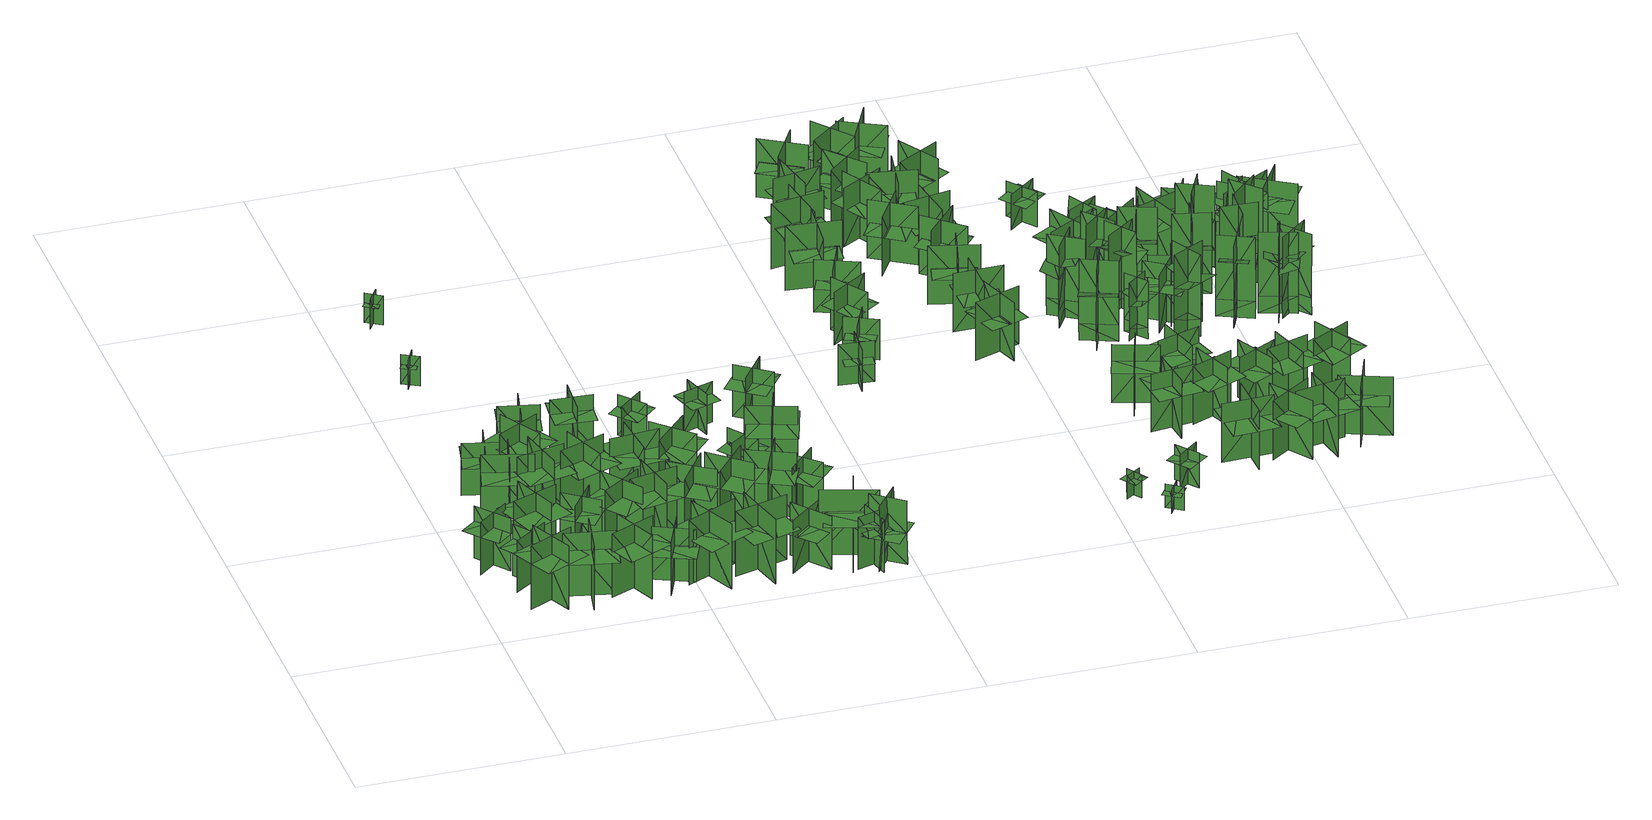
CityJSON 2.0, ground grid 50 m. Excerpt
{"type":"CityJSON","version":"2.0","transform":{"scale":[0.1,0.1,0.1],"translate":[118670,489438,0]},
"CityObjects":{
"tree1":{"type":"SolitaryVegetationObject","geometry":[{"type":"MultiSurface","lod":"1","boundaries":[[[0,1,2]],[[0,2,3]],[[4,5,6]],[[4,6,7]],[[8,9,10]],[[8,10,11]],[[8,11,12]],[[8,12,13]]]}]},
"tree2":{"type":"SolitaryVegetationObject","geometry":[{"type":"MultiSurface","lod":"1","boundaries":[[[14,15,16]],[[14,16,17]],[[18,19,20]],[[18,20,21]],[[22,23,24]],[[22,24,25]],[[22,25,26]],[[22,26,27]]]}]},
"tree3":{"type":"SolitaryVegetationObject","geometry":[{"type":"MultiSurface","lod":"1","boundaries":[[[28,29,30]],[[28,30,31]],[[32,33,34]],[[32,34,35]],[[36,37,38]],[[36,38,39]],[[36,39,40]],[[36,40,41]]]}]},
"tree4":{"type":"SolitaryVegetationObject","geometry":[{"type":"MultiSurface","lod":"1","boundaries":[[[42,43,44]],[[42,44,45]],[[46,47,48]],[[46,48,49]],[[50,51,52]],[[50,52,53]],[[50,53,54]],[[50,54,55]]]}]},
"tree5":{"type":"SolitaryVegetationObject","geometry":[{"type":"MultiSurface","lod":"1","boundaries":[[[56,57,58]],[[56,58,59]],[[60,61,62]],[[60,62,63]],[[64,65,66]],[[64,66,67]],[[64,67,68]],[[64,68,69]]]}]},
"tree6":{"type":"SolitaryVegetationObject","geometry":[{"type":"MultiSurface","lod":"1","boundaries":[[[70,71,72]],[[70,72,73]],[[74,75,76]],[[74,76,77]],[[78,79,80]],[[78,80,81]],[[78,81,82]],[[78,82,83]]]}]},
"tree7":{"type":"SolitaryVegetationObject","geometry":[{"type":"MultiSurface","lod":"1","boundaries":[[[84,85,86]],[[84,86,87]],[[88,89,90]],[[88,90,91]],[[92,93,94]],[[92,94,95]],[[92,95,96]],[[92,96,97]]]}]},
"tree8":{"type":"SolitaryVegetationObject","geometry":[{"type":"MultiSurface","lod":"1","boundaries":[[[98,99,100]],[[98,100,101]],[[102,103,104]],[[102,104,105]],[[106,107,108]],[[106,108,109]],[[106,109,110]],[[106,110,111]]]}]},
"tree9":{"type":"SolitaryVegetationObject","geometry":[{"type":"MultiSurface","lod":"1","boundaries":[[[112,113,114]],[[112,114,115]],[[116,117,118]],[[116,118,119]],[[120,121,122]],[[120,122,123]],[[120,123,124]],[[120,124,125]]]}]},
"tree10":{"type":"SolitaryVegetationObject","geometry":[{"type":"MultiSurface","lod":"1","boundaries":[[[126,127,128]],[[126,128,129]],[[130,131,132]],[[130,132,133]],[[134,135,136]],[[134,136,137]],[[134,137,138]],[[134,138,139]]]}]},
"tree11":{"type":"SolitaryVegetationObject","geometry":[{"type":"MultiSurface","lod":"1","boundaries":[[[140,141,142]],[[140,142,143]],[[144,145,146]],[[144,146,147]],[[148,149,150]],[[148,150,151]],[[148,151,152]],[[148,152,153]]]}]},
"tree12":{"type":"SolitaryVegetationObject","geometry":[{"type":"MultiSurface","lod":"1","boundaries":[[[154,155,156]],[[154,156,157]],[[158,159,160]],[[158,160,161]],[[162,163,164]],[[162,164,165]],[[162,165,166]],[[162,166,167]]]}]},
"tree13":{"type":"SolitaryVegetationObject","geometry":[{"type":"MultiSurface","lod":"1","boundaries":[[[168,169,170]],[[168,170,171]],[[172,173,174]],[[172,174,175]],[[176,177,178]],[[176,178,179]],[[176,179,180]],[[176,180,181]]]}]},
"tree14":{"type":"SolitaryVegetationObject","geometry":[{"type":"MultiSurface","lod":"1","boundaries":[[[182,183,184]],[[182,184,185]],[[186,187,188]],[[186,188,189]],[[190,191,192]],[[190,192,193]],[[190,193,194]],[[190,194,195]]]}]},
"tree15":{"type":"SolitaryVegetationObject","geometry":[{"type":"MultiSurface","lod":"1","boundaries":[[[196,197,198]],[[196,198,199]],[[200,201,202]],[[200,202,203]],[[204,205,206]],[[204,206,207]],[[204,207,208]],[[204,208,209]]]}]},
"tree16":{"type":"SolitaryVegetationObject","geometry":[{"type":"MultiSurface","lod":"1","boundaries":[[[210,211,212]],[[210,212,213]],[[214,215,216]],[[214,216,217]],[[218,219,220]],[[218,220,221]],[[218,221,222]],[[218,222,223]]]}]},
"tree17":{"type":"SolitaryVegetationObject","geometry":[{"type":"MultiSurface","lod":"1","boundaries":[[[224,225,226]],[[224,226,227]],[[228,229,230]],[[228,230,231]],[[232,233,234]],[[232,234,235]],[[232,235,236]],[[232,236,237]]]}]},
"tree18":{"type":"SolitaryVegetationObject","geometry":[{"type":"MultiSurface","lod":"1","boundaries":[[[238,239,240]],[[238,240,241]],[[242,243,244]],[[242,244,245]],[[246,247,248]],[[246,248,249]],[[246,249,250]],[[246,250,251]]]}]},
"tree19":{"type":"SolitaryVegetationObject","geometry":[{"type":"MultiSurface","lod":"1","boundaries":[[[252,253,254]],[[252,254,255]],[[256,257,258]],[[256,258,259]],[[260,261,262]],[[260,262,263]],[[260,263,264]],[[260,264,265]]]}]},
"tree20":{"type":"SolitaryVegetationObject","geometry":[{"type":"MultiSurface","lod":"1","boundaries":[[[266,267,268]],[[266,268,269]],[[270,271,272]],[[270,272,273]],[[274,275,276]],[[274,276,277]],[[274,277,278]],[[274,278,279]]]}]},
"tree21":{"type":"SolitaryVegetationObject","geometry":[{"type":"MultiSurface","lod":"1","boundaries":[[[280,281,282]],[[280,282,283]],[[284,285,286]],[[284,286,287]],[[288,289,290]],[[288,290,291]],[[288,291,292]],[[288,292,293]]]}]},
"tree22":{"type":"SolitaryVegetationObject","geometry":[{"type":"MultiSurface","lod":"1","boundaries":[[[294,295,296]],[[294,296,297]],[[298,299,300]],[[298,300,301]],[[302,303,304]],[[302,304,305]],[[302,305,306]],[[302,306,307]]]}]},
"tree23":{"type":"SolitaryVegetationObject","geometry":[{"type":"MultiSurface","lod":"1","boundaries":[[[308,309,310]],[[308,310,311]],[[312,313,314]],[[312,314,315]],[[316,317,318]],[[316,318,319]],[[316,319,320]],[[316,320,321]]]}]},
"tree24":{"type":"SolitaryVegetationObject","geometry":[{"type":"MultiSurface","lod":"1","boundaries":[[[322,323,324]],[[322,324,325]],[[326,327,328]],[[326,328,329]],[[330,331,332]],[[330,332,333]],[[330,333,334]],[[330,334,335]]]}]},
"tree25":{"type":"SolitaryVegetationObject","geometry":[{"type":"MultiSurface","lod":"1","boundaries":[[[336,337,338]],[[336,338,339]],[[340,341,342]],[[340,342,343]],[[344,345,346]],[[344,346,347]],[[344,347,348]],[[344,348,349]]]}]},
"tree26":{"type":"SolitaryVegetationObject","geometry":[{"type":"MultiSurface","lod":"1","boundaries":[[[350,351,352]],[[350,352,353]],[[354,355,356]],[[354,356,357]],[[358,359,360]],[[358,360,361]],[[358,361,362]],[[358,362,363]]]}]},
"tree27":{"type":"SolitaryVegetationObject","geometry":[{"type":"MultiSurface","lod":"1","boundaries":[[[364,365,366]],[[364,366,367]],[[368,369,370]],[[368,370,371]],[[372,373,374]],[[372,374,375]],[[372,375,376]],[[372,376,377]]]}]},
"tree28":{"type":"SolitaryVegetationObject","geometry":[{"type":"MultiSurface","lod":"1","boundaries":[[[378,379,380]],[[378,380,381]],[[382,383,384]],[[382,384,385]],[[386,387,388]],[[386,388,389]],[[386,389,390]],[[386,390,391]]]}]},
"tree29":{"type":"SolitaryVegetationObject","geometry":[{"type":"MultiSurface","lod":"1","boundaries":[[[392,393,394]],[[392,394,395]],[[396,397,398]],[[396,398,399]],[[400,401,402]],[[400,402,403]],[[400,403,404]],[[400,404,405]]]}]},
"tree30":{"type":"SolitaryVegetationObject","geometry":[{"type":"MultiSurface","lod":"1","boundaries":[[[406,407,408]],[[406,408,409]],[[410,411,412]],[[410,412,413]],[[414,415,416]],[[414,416,417]],[[414,417,418]],[[414,418,419]]]}]},
"tree31":{"type":"SolitaryVegetationObject","geometry":[{"type":"MultiSurface","lod":"1","boundaries":[[[420,421,422]],[[420,422,423]],[[424,425,426]],[[424,426,427]],[[428,429,430]],[[428,430,431]],[[428,431,432]],[[428,432,433]]]}]},
"tree32":{"type":"SolitaryVegetationObject","geometry":[{"type":"MultiSurface","lod":"1","boundaries":[[[434,435,436]],[[434,436,437]],[[438,439,440]],[[438,440,441]],[[442,443,444]],[[442,444,445]],[[442,445,446]],[[442,446,447]]]}]},
"tree33":{"type":"SolitaryVegetationObject","geometry":[{"type":"MultiSurface","lod":"1","boundaries":[[[448,449,450]],[[448,450,451]],[[452,453,454]],[[452,454,455]],[[456,457,458]],[[456,458,459]],[[456,459,460]],[[456,460,461]]]}]},
"tree34":{"type":"SolitaryVegetationObject","geometry":[{"type":"MultiSurface","lod":"1","boundaries":[[[462,463,464]],[[462,464,465]],[[466,467,468]],[[466,468,469]],[[470,471,467]],[[470,467,466]],[[472,473,463]],[[472,463,462]],[[462,463,474]],[[462,474,475]],[[462,476,477]],[[462,477,463]]]}]},
"tree35":{"type":"SolitaryVegetationObject","geometry":[{"type":"MultiSurface","lod":"1","boundaries":[[[478,479,480]],[[478,480,481]],[[482,483,484]],[[482,484,485]],[[486,487,488]],[[486,488,489]],[[486,489,490]],[[486,490,491]]]}]},
"tree36":{"type":"SolitaryVegetationObject","geometry":[{"type":"MultiSurface","lod":"1","boundaries":[[[492,493,494]],[[492,494,495]],[[496,497,498]],[[496,498,499]],[[500,501,502]],[[500,502,503]],[[500,503,504]],[[500,504,505]]]}]},
"tree37":{"type":"SolitaryVegetationObject","geometry":[{"type":"MultiSurface","lod":"1","boundaries":[[[506,507,508]],[[506,508,509]],[[510,511,512]],[[510,512,513]],[[514,515,516]],[[514,516,517]],[[514,518,519]],[[514,519,515]]]}]},
"tree38":{"type":"SolitaryVegetationObject","geometry":[{"type":"MultiSurface","lod":"1","boundaries":[[[520,521,522]],[[520,522,523]],[[524,525,526]],[[524,526,527]],[[528,529,530]],[[528,530,531]],[[528,532,533]],[[528,533,529]]]}]},
"tree39":{"type":"SolitaryVegetationObject","geometry":[{"type":"MultiSurface","lod":"1","boundaries":[[[534,535,536]],[[534,536,537]],[[538,539,540]],[[538,540,541]],[[542,543,544]],[[542,544,545]],[[542,546,547]],[[542,547,543]]]}]},
"tree40":{"type":"SolitaryVegetationObject","geometry":[{"type":"MultiSurface","lod":"1","boundaries":[[[548,549,550]],[[548,550,551]],[[552,553,554]],[[552,554,555]],[[556,557,558]],[[556,558,559]],[[556,560,561]],[[556,561,557]]]}]},
"tree41":{"type":"SolitaryVegetationObject","geometry":[{"type":"MultiSurface","lod":"1","boundaries":[[[562,563,564]],[[562,564,565]],[[566,567,568]],[[566,568,569]],[[570,571,572]],[[570,572,573]],[[570,574,575]],[[570,575,571]]]}]},
"tree42":{"type":"SolitaryVegetationObject","geometry":[{"type":"MultiSurface","lod":"1","boundaries":[[[576,577,578]],[[576,578,579]],[[580,581,582]],[[580,582,583]],[[584,585,586]],[[584,586,587]],[[584,588,589]],[[584,589,585]]]}]},
"tree43":{"type":"SolitaryVegetationObject","geometry":[{"type":"MultiSurface","lod":"1","boundaries":[[[590,591,592]],[[590,592,593]],[[594,595,596]],[[594,596,597]],[[598,599,600]],[[598,600,601]],[[598,601,602]],[[598,602,603]]]}]},
"tree44":{"type":"SolitaryVegetationObject","geometry":[{"type":"MultiSurface","lod":"1","boundaries":[[[604,605,606]],[[604,606,607]],[[608,609,610]],[[608,610,611]],[[612,613,614]],[[612,614,615]],[[612,616,617]],[[612,617,613]]]}]},
"tree45":{"type":"SolitaryVegetationObject","geometry":[{"type":"MultiSurface","lod":"1","boundaries":[[[618,619,620]],[[618,620,621]],[[622,623,624]],[[622,624,625]],[[626,627,628]],[[626,628,629]],[[626,629,630]],[[626,630,631]]]}]},
"tree46":{"type":"SolitaryVegetationObject","geometry":[{"type":"MultiSurface","lod":"1","boundaries":[[[632,633,634]],[[632,634,635]],[[636,637,638]],[[636,638,639]],[[640,641,642]],[[640,642,643]],[[640,644,645]],[[640,645,641]]]}]},
"tree47":{"type":"SolitaryVegetationObject","geometry":[{"type":"MultiSurface","lod":"1","boundaries":[[[646,647,648]],[[646,648,649]],[[650,651,652]],[[650,652,653]],[[654,655,656]],[[654,656,657]],[[654,658,659]],[[654,659,655]]]}]},
"tree48":{"type":"SolitaryVegetationObject","geometry":[{"type":"MultiSurface","lod":"1","boundaries":[[[660,661,662]],[[660,662,663]],[[664,665,666]],[[664,666,667]],[[668,669,670]],[[668,670,671]],[[668,672,673]],[[668,673,669]]]}]},
"tree49":{"type":"SolitaryVegetationObject","geometry":[{"type":"MultiSurface","lod":"1","boundaries":[[[674,675,676]],[[674,676,677]],[[678,679,680]],[[678,680,681]],[[682,683,684]],[[682,684,685]],[[682,686,687]],[[682,687,683]]]}]},
"tree50":{"type":"SolitaryVegetationObject","geometry":[{"type":"MultiSurface","lod":"1","boundaries":[[[688,689,690]],[[688,690,691]],[[692,693,694]],[[692,694,695]],[[696,697,698]],[[696,698,699]],[[696,700,701]],[[696,701,697]]]}]},
"tree51":{"type":"SolitaryVegetationObject","geometry":[{"type":"MultiSurface","lod":"1","boundaries":[[[702,703,704]],[[702,704,705]],[[706,707,708]],[[706,708,709]],[[710,711,712]],[[710,712,713]],[[710,714,715]],[[710,715,711]]]}]},
"tree52":{"type":"SolitaryVegetationObject","geometry":[{"type":"MultiSurface","lod":"1","boundaries":[[[716,717,718]],[[716,718,719]],[[720,721,722]],[[720,722,723]],[[724,725,726]],[[724,726,727]],[[724,728,729]],[[724,729,725]]]}]},
"tree53":{"type":"SolitaryVegetationObject","geometry":[{"type":"MultiSurface","lod":"1","boundaries":[[[730,731,732]],[[730,732,733]],[[734,735,736]],[[734,736,737]],[[738,739,740]],[[738,740,741]],[[738,741,742]],[[738,742,743]]]}]},
"tree54":{"type":"SolitaryVegetationObject","geometry":[{"type":"MultiSurface","lod":"1","boundaries":[[[744,745,746]],[[744,746,747]],[[748,749,750]],[[748,750,751]],[[752,753,754]],[[752,754,755]],[[752,756,757]],[[752,757,753]]]}]},
"tree55":{"type":"SolitaryVegetationObject","geometry":[{"type":"MultiSurface","lod":"1","boundaries":[[[758,759,760]],[[758,760,761]],[[762,763,764]],[[762,764,765]],[[766,767,768]],[[766,768,769]],[[766,770,771]],[[766,771,767]]]}]},
"tree56":{"type":"SolitaryVegetationObject","geometry":[{"type":"MultiSurface","lod":"1","boundaries":[[[772,773,774]],[[772,774,775]],[[776,777,778]],[[776,778,779]],[[780,781,782]],[[780,782,783]],[[780,784,785]],[[780,785,781]]]}]},
"tree57":{"type":"SolitaryVegetationObject","geometry":[{"type":"MultiSurface","lod":"1","boundaries":[[[786,787,788]],[[786,788,789]],[[790,791,792]],[[790,792,793]],[[794,795,796]],[[794,796,797]],[[794,798,668]],[[794,668,795]]]}]},
"tree58":{"type":"SolitaryVegetationObject","geometry":[{"type":"MultiSurface","lod":"1","boundaries":[[[799,800,801]],[[799,801,802]],[[803,804,805]],[[803,805,806]],[[807,808,809]],[[807,809,810]],[[807,810,811]],[[807,811,812]]]}]},
"tree59":{"type":"SolitaryVegetationObject","geometry":[{"type":"MultiSurface","lod":"1","boundaries":[[[813,814,815]],[[813,815,816]],[[817,818,819]],[[817,819,820]],[[821,822,823]],[[821,823,824]],[[821,824,825]],[[821,825,826]]]}]},
"tree60":{"type":"SolitaryVegetationObject","geometry":[{"type":"MultiSurface","lod":"1","boundaries":[[[827,828,829]],[[827,829,830]],[[831,832,833]],[[831,833,834]],[[835,836,837]],[[835,837,838]],[[835,839,840]],[[835,840,836]]]}]},
"tree61":{"type":"SolitaryVegetationObject","geometry":[{"type":"MultiSurface","lod":"1","boundaries":[[[841,842,843]],[[841,843,844]],[[845,846,847]],[[845,847,848]],[[849,850,851]],[[849,851,852]],[[849,853,854]],[[849,854,850]]]}]},
"tree62":{"type":"SolitaryVegetationObject","geometry":[{"type":"MultiSurface","lod":"1","boundaries":[[[855,856,857]],[[855,857,858]],[[859,860,861]],[[859,861,862]],[[863,864,860]],[[863,860,859]],[[865,866,856]],[[865,856,855]],[[867,868,869]],[[867,869,870]],[[871,872,873]],[[871,873,874]]]}]},
"tree63":{"type":"SolitaryVegetationObject","geometry":[{"type":"MultiSurface","lod":"1","boundaries":[[[875,876,877]],[[875,877,878]],[[879,880,881]],[[879,881,882]],[[883,884,880]],[[883,880,879]],[[885,886,876]],[[885,876,875]],[[887,888,889]],[[887,889,890]],[[891,892,893]],[[891,893,894]]]}]},
"tree64":{"type":"SolitaryVegetationObject","geometry":[{"type":"MultiSurface","lod":"1","boundaries":[[[895,896,897]],[[895,897,898]],[[899,900,901]],[[899,901,902]],[[903,904,905]],[[903,905,906]],[[903,906,907]],[[903,907,908]]]}]},
"tree65":{"type":"SolitaryVegetationObject","geometry":[{"type":"MultiSurface","lod":"1","boundaries":[[[909,910,911]],[[909,911,912]],[[913,914,915]],[[913,915,916]],[[917,918,919]],[[917,919,920]],[[917,920,921]],[[917,921,922]]]}]},
"tree66":{"type":"SolitaryVegetationObject","geometry":[{"type":"MultiSurface","lod":"1","boundaries":[[[923,924,925]],[[923,925,926]],[[927,928,929]],[[927,929,930]],[[931,932,933]],[[931,933,934]],[[931,934,935]],[[931,935,936]]]}]},
"tree67":{"type":"SolitaryVegetationObject","geometry":[{"type":"MultiSurface","lod":"1","boundaries":[[[937,938,939]],[[937,939,940]],[[941,942,943]],[[941,943,944]],[[945,946,947]],[[945,947,948]],[[945,948,949]],[[945,949,950]]]}]},
"tree68":{"type":"SolitaryVegetationObject","geometry":[{"type":"MultiSurface","lod":"1","boundaries":[[[951,952,953]],[[951,953,954]],[[955,956,957]],[[955,957,958]],[[959,960,956]],[[959,956,955]],[[961,962,952]],[[961,952,951]],[[963,964,965]],[[963,965,966]],[[967,968,969]],[[967,969,970]]]}]},
"tree69":{"type":"SolitaryVegetationObject","geometry":[{"type":"MultiSurface","lod":"1","boundaries":[[[971,972,973]],[[971,973,974]],[[975,976,977]],[[975,977,978]],[[979,980,976]],[[979,976,975]],[[981,982,972]],[[981,972,971]],[[983,984,985]],[[983,985,986]],[[987,988,989]],[[987,989,990]]]}]},
"tree70":{"type":"SolitaryVegetationObject","geometry":[{"type":"MultiSurface","lod":"1","boundaries":[[[991,992,993]],[[991,993,994]],[[995,996,997]],[[995,997,998]],[[999,1000,1001]],[[999,1001,1002]],[[999,1002,1003]],[[999,1003,1004]]]}]},
"tree71":{"type":"SolitaryVegetationObject","geometry":[{"type":"MultiSurface","lod":"1","boundaries":[[[1005,1006,1007]],[[1005,1007,1008]],[[1009,1010,1011]],[[1009,1011,1012]],[[1013,1014,1015]],[[1013,1015,1016]],[[1013,1016,1017]],[[1013,1017,1018]]]}]},
"tree72":{"type":"SolitaryVegetationObject","geometry":[{"type":"MultiSurface","lod":"1","boundaries":[[[1019,1020,1021]],[[1019,1021,1022]],[[1023,1024,1025]],[[1023,1025,1026]],[[1027,1028,1024]],[[1027,1024,1023]],[[1029,1030,1020]],[[1029,1020,1019]],[[1031,1032,1033]],[[1031,1033,1034]],[[1035,1036,1037]],[[1035,1037,1038]]]}]},
"tree73":{"type":"SolitaryVegetationObject","geometry":[{"type":"MultiSurface","lod":"1","boundaries":[[[1039,1040,1041]],[[1039,1041,1042]],[[1043,1044,1045]],[[1043,1045,1046]],[[1047,1048,1049]],[[1047,1049,1050]],[[1047,1050,1051]],[[1047,1051,1052]]]}]},
"tree74":{"type":"SolitaryVegetationObject","geometry":[{"type":"MultiSurface","lod":"1","boundaries":[[[1053,1054,1055]],[[1053,1055,1056]],[[1057,1058,1059]],[[1057,1059,1060]],[[1061,1062,1063]],[[1061,1063,1064]],[[1061,1064,1065]],[[1061,1065,1066]]]}]},
"tree75":{"type":"SolitaryVegetationObject","geometry":[{"type":"MultiSurface","lod":"1","boundaries":[[[1067,1068,1069]],[[1067,1069,1070]],[[1071,1072,1073]],[[1071,1073,1074]],[[1075,1076,1072]],[[1075,1072,1071]],[[1077,1078,1068]],[[1077,1068,1067]],[[1067,1068,1079]],[[1067,1079,1080]],[[1067,1081,1082]],[[1067,1082,1068]]]}]},
"tree76":{"type":"SolitaryVegetationObject","geometry":[{"type":"MultiSurface","lod":"1","boundaries":[[[1083,1084,1085]],[[1083,1085,1086]],[[1087,1088,1089]],[[1087,1089,1090]],[[1091,1092,1093]],[[1091,1093,1094]],[[1091,1094,1095]],[[1091,1095,1096]]]}]},
"tree77":{"type":"SolitaryVegetationObject","geometry":[{"type":"MultiSurface","lod":"1","boundaries":[[[1097,1098,1099]],[[1097,1099,1100]],[[1101,1102,1103]],[[1101,1103,1104]],[[1105,1106,1107]],[[1105,1107,1108]],[[1105,1108,1109]],[[1105,1109,1110]]]}]},
"tree78":{"type":"SolitaryVegetationObject","geometry":[{"type":"MultiSurface","lod":"1","boundaries":[[[1111,1112,1113]],[[1111,1113,1114]],[[1115,1116,1117]],[[1115,1117,1118]],[[1119,1120,1116]],[[1119,1116,1115]],[[1121,1122,1112]],[[1121,1112,1111]],[[1123,1124,1125]],[[1123,1125,1126]],[[1127,1128,1129]],[[1127,1129,1130]]]}]},
"tree79":{"type":"SolitaryVegetationObject","geometry":[{"type":"MultiSurface","lod":"1","boundaries":[[[1131,1132,1133]],[[1131,1133,1134]],[[1135,1136,1137]],[[1135,1137,1138]],[[1139,1140,1141]],[[1139,1141,1142]],[[1139,1142,1143]],[[1139,1143,1144]]]}]},
"tree80":{"type":"SolitaryVegetationObject","geometry":[{"type":"MultiSurface","lod":"1","boundaries":[[[1145,1146,1147]],[[1145,1147,1148]],[[1149,1150,1151]],[[1149,1151,1152]],[[1153,1154,1150]],[[1153,1150,1149]],[[1155,1156,1146]],[[1155,1146,1145]],[[1157,1158,1159]],[[1157,1159,1160]],[[1161,1162,1163]],[[1161,1163,1164]]]}]},
"tree81":{"type":"SolitaryVegetationObject","geometry":[{"type":"MultiSurface","lod":"1","boundaries":[[[1165,1166,1167]],[[1165,1167,1168]],[[1169,1170,1171]],[[1169,1171,1172]],[[1173,1174,1175]],[[1173,1175,1176]],[[1173,1176,1177]],[[1173,1177,1178]]]}]},
"tree82":{"type":"SolitaryVegetationObject","geometry":[{"type":"MultiSurface","lod":"1","boundaries":[[[1179,1180,1181]],[[1179,1181,1182]],[[1183,1184,1185]],[[1183,1185,1186]],[[1187,1188,1189]],[[1187,1189,1190]],[[1187,1190,1191]],[[1187,1191,1192]]]}]},
"tree83":{"type":"SolitaryVegetationObject","geometry":[{"type":"MultiSurface","lod":"1","boundaries":[[[1193,1194,1195]],[[1193,1195,1196]],[[1197,1198,1199]],[[1197,1199,1200]],[[1201,1202,1203]],[[1201,1203,1204]],[[1201,1204,1205]],[[1201,1205,1206]]]}]},
"tree84":{"type":"SolitaryVegetationObject","geometry":[{"type":"MultiSurface","lod":"1","boundaries":[[[1207,1208,1209]],[[1207,1209,1210]],[[1211,1212,1213]],[[1211,1213,1214]],[[1215,1216,1212]],[[1215,1212,1211]],[[1217,1218,1208]],[[1217,1208,1207]],[[1219,1220,1221]],[[1219,1221,1222]],[[1223,1224,1225]],[[1223,1225,1226]]]}]},
"tree85":{"type":"SolitaryVegetationObject","geometry":[{"type":"MultiSurface","lod":"1","boundaries":[[[1227,1228,1229]],[[1227,1229,1230]],[[1231,1232,1233]],[[1231,1233,1234]],[[1235,1236,1237]],[[1235,1237,1238]],[[1235,1238,1239]],[[1235,1239,1240]]]}]},
"tree86":{"type":"SolitaryVegetationObject","geometry":[{"type":"MultiSurface","lod":"1","boundaries":[[[1241,1242,1243]],[[1241,1243,1244]],[[1245,1246,1247]],[[1245,1247,1248]],[[1249,1250,1246]],[[1249,1246,1245]],[[1251,1252,1242]],[[1251,1242,1241]],[[1253,1254,1255]],[[1253,1255,1256]],[[1257,1258,1259]],[[1257,1259,1260]]]}]},
"tree87":{"type":"SolitaryVegetationObject","geometry":[{"type":"MultiSurface","lod":"1","boundaries":[[[1261,1262,1263]],[[1261,1263,1264]],[[1265,1266,1267]],[[1265,1267,1268]],[[1269,1270,1271]],[[1269,1271,1272]],[[1269,1272,1273]],[[1269,1273,1274]]]}]},
"tree88":{"type":"SolitaryVegetationObject","geometry":[{"type":"MultiSurface","lod":"1","boundaries":[[[1275,1276,1277]],[[1275,1277,1278]],[[1279,1280,1281]],[[1279,1281,1282]],[[1283,1284,1280]],[[1283,1280,1279]],[[1285,1286,1276]],[[1285,1276,1275]],[[1287,1288,1289]],[[1287,1289,1290]],[[1291,1292,1293]],[[1291,1293,1294]]]}]},
"tree89":{"type":"SolitaryVegetationObject","geometry":[{"type":"MultiSurface","lod":"1","boundaries":[[[1295,1296,1297]],[[1295,1297,1298]],[[1299,1300,1301]],[[1299,1301,1302]],[[1303,1304,1300]],[[1303,1300,1299]],[[1305,1306,1296]],[[1305,1296,1295]],[[1295,1296,1307]],[[1295,1307,1308]],[[1295,1309,1310]],[[1295,1310,1296]]]}]},
"tree90":{"type":"SolitaryVegetationObject","geometry":[{"type":"MultiSurface","lod":"1","boundaries":[[[1311,1312,1313]],[[1311,1313,1314]],[[1315,1316,1317]],[[1315,1317,1318]],[[1319,1320,1316]],[[1319,1316,1315]],[[1321,1322,1312]],[[1321,1312,1311]],[[1323,1324,1325]],[[1323,1325,1326]],[[1327,1328,1329]],[[1327,1329,1330]]]}]},
"tree91":{"type":"SolitaryVegetationObject","geometry":[{"type":"MultiSurface","lod":"1","boundaries":[[[1331,1332,1333]],[[1331,1333,1334]],[[1335,1336,1337]],[[1335,1337,1338]],[[1339,1340,1336]],[[1339,1336,1335]],[[1341,1342,1332]],[[1341,1332,1331]],[[1331,1332,1343]],[[1331,1343,1344]],[[1331,1345,1346]],[[1331,1346,1332]]]}]},
"tree92":{"type":"SolitaryVegetationObject","geometry":[{"type":"MultiSurface","lod":"1","boundaries":[[[1347,1348,1349]],[[1347,1349,1350]],[[1351,1352,1353]],[[1351,1353,1354]],[[1355,1356,1352]],[[1355,1352,1351]],[[1357,1358,1348]],[[1357,1348,1347]],[[1359,1360,1361]],[[1359,1361,1362]],[[1363,1364,1365]],[[1363,1365,1366]]]}]},
"tree93":{"type":"SolitaryVegetationObject","geometry":[{"type":"MultiSurface","lod":"1","boundaries":[[[1367,1368,1369]],[[1367,1369,1370]],[[1371,1372,1373]],[[1371,1373,1374]],[[1375,1376,1372]],[[1375,1372,1371]],[[1377,1378,1368]],[[1377,1368,1367]],[[1379,1380,1381]],[[1379,1381,1382]],[[1383,1384,1385]],[[1383,1385,1386]]]}]},
"tree94":{"type":"SolitaryVegetationObject","geometry":[{"type":"MultiSurface","lod":"1","boundaries":[[[1387,1388,1389]],[[1387,1389,1390]],[[1391,1392,1393]],[[1391,1393,1394]],[[1395,1396,1392]],[[1395,1392,1391]],[[1397,1398,1388]],[[1397,1388,1387]],[[1399,1400,1401]],[[1399,1401,1402]],[[1403,1404,1329]],[[1403,1329,1405]]]}]},
"tree95":{"type":"SolitaryVegetationObject","geometry":[{"type":"MultiSurface","lod":"1","boundaries":[[[1406,1407,1408]],[[1406,1408,1409]],[[1410,1411,1412]],[[1410,1412,1413]],[[1414,1415,1411]],[[1414,1411,1410]],[[1416,1417,1407]],[[1416,1407,1406]],[[1406,1407,1418]],[[1406,1418,1419]],[[1406,1420,1421]],[[1406,1421,1407]]]}]},
"tree96":{"type":"SolitaryVegetationObject","geometry":[{"type":"MultiSurface","lod":"1","boundaries":[[[1422,1423,1424]],[[1422,1424,1425]],[[1426,1427,1428]],[[1426,1428,1429]],[[1430,1431,1432]],[[1430,1432,1433]],[[1430,1433,1434]],[[1430,1434,1435]]]}]},
"tree97":{"type":"SolitaryVegetationObject","geometry":[{"type":"MultiSurface","lod":"1","boundaries":[[[1436,1437,1438]],[[1436,1438,1439]],[[1440,1441,1442]],[[1440,1442,1443]],[[1444,1445,1446]],[[1444,1446,1447]],[[1444,1447,1448]],[[1444,1448,1449]]]}]}
},
"vertices":[
[111,291,3],[48,368,3],[48,368,142],[111,291,142],[118,357,3],[41,294,3],[41,294,142],[118,357,142],[118,357,103],[86,396,103],[9,332,103],[41,294,103],[73,255,103],[150,319,103],
[187,88,6],[135,198,6],[135,198,175],[187,88,175],[215,164,6],[105,112,6],[105,112,175],[215,164,175],[215,164,128],[189,219,128],[79,167,128],[105,112,128],[131,57,128],[241,109,128],
[166,182,7],[108,263,7],[108,263,145],[166,182,145],[177,247,7],[96,190,7],[96,190,145],[177,247,145],[177,247,107],[148,288,107],[67,230,107],[96,190,107],[125,149,107],[206,207,107],
[204,281,4],[160,394,4],[160,394,173],[204,281,173],[237,354,4],[124,311,4],[124,311,173],[237,354,173],[237,354,125],[216,411,125],[102,368,125],[124,311,125],[145,254,125],[259,298,125],
[310,120,6],[190,144,6],[190,144,175],[310,120,175],[265,188,6],[241,68,6],[241,68,175],[265,188,175],[265,188,128],[205,200,128],[181,80,128],[241,68,128],[301,56,128],[325,176,128],
[160,458,2],[191,576,2],[191,576,171],[160,458,171],[231,498,2],[113,530,2],[113,530,171],[231,498,171],[231,498,124],[246,557,124],[128,588,124],[113,530,124],[97,471,124],[215,439,124],
[139,579,3],[162,676,3],[162,676,142],[139,579,142],[195,613,3],[99,636,3],[99,636,142],[195,613,142],[195,613,103],[207,662,103],[110,685,103],[99,636,103],[87,588,103],[184,565,103],
[267,299,3],[325,380,3],[325,380,141],[267,299,141],[333,309,3],[252,367,3],[252,367,141],[333,309,141],[333,309,102],[362,350,102],[281,408,102],[252,367,102],[223,327,102],[304,269,102],
[407,155,7],[296,106,7],[296,106,177],[407,155,177],[332,185,7],[381,73,7],[381,73,177],[332,185,177],[332,185,129],[276,161,129],[325,49,129],[381,73,129],[437,98,129],[388,209,129],
[264,454,3],[238,573,3],[238,573,172],[264,454,172],[308,521,3],[189,496,3],[189,496,172],[308,521,172],[308,521,125],[295,581,125],[176,555,125],[189,496,125],[202,436,125],[321,462,125],
[285,663,2],[180,602,2],[180,602,171],[285,663,171],[207,685,2],[268,579,2],[268,579,171],[207,685,171],[207,685,124],[154,654,124],[215,549,124],[268,579,124],[320,610,124],[260,715,124],
[107,1131,8],[147,1109,8],[147,1109,86],[107,1131,86],[116,1102,8],[116,1102,86],[137,1142,86],[137,1142,8],[117,1103,61],[133,1095,61],[150,1127,61],[134,1135,61],[117,1144,61],[100,1112,61],
[393,157,9],[497,111,9],[497,111,150],[393,157,150],[426,73,9],[471,177,9],[471,177,150],[426,73,150],[396,147,105],[376,98,105],[481,55,105],[501,103,105],[521,151,105],[417,195,105],
[424,289,1],[353,388,1],[353,388,170],[424,289,170],[437,369,1],[338,298,1],[338,298,170],[437,369,170],[437,369,123],[402,418,123],[303,347,123],[338,298,123],[374,249,123],[473,320,123],
[262,703,7],[284,801,7],[284,801,145],[262,703,145],[318,739,7],[221,760,7],[221,760,145],[318,739,145],[318,739,106],[329,787,106],[232,809,106],[221,760,106],[210,712,106],[308,690,106],
[404,532,3],[290,489,3],[290,489,173],[404,532,173],[330,566,3],[373,452,3],[373,452,173],[330,566,173],[330,566,125],[273,545,125],[316,431,125],[373,452,125],[430,473,125],[388,587,125],
[135,1417,8],[111,1379,8],[111,1379,86],[135,1417,86],[106,1410,8],[106,1410,86],[144,1386,86],[144,1386,8],[108,1410,61],[97,1394,61],[128,1374,61],[138,1390,61],[148,1406,61],[118,1425,61],
[480,285,2],[454,404,2],[454,404,171],[480,285,171],[524,353,2],[405,328,2],[405,328,171],[524,353,171],[524,353,124],[512,412,124],[392,387,124],[405,328,124],[418,268,124],[537,293,124],
[567,64,6],[509,189,6],[509,189,179],[567,64,179],[605,167,6],[479,108,6],[479,108,179],[605,167,179],[572,76,123],[630,104,123],[569,228,123],[512,200,123],[454,172,123],[515,47,123],
[395,704,5],[402,803,5],[402,803,144],[395,704,144],[446,747,5],[346,754,5],[346,754,144],[446,747,144],[446,747,105],[449,797,105],[350,804,105],[346,754,105],[343,704,105],[442,697,105],
[465,570,3],[477,449,3],[477,449,172],[465,570,172],[413,508,3],[534,520,3],[534,520,172],[413,508,172],[413,508,124],[419,447,124],[540,459,124],[534,520,124],[528,580,124],[407,568,124],
[607,311,3],[506,378,3],[506,378,172],[607,311,172],[592,390,3],[524,289,3],[524,289,172],[592,390,172],[592,390,125],[541,424,125],[474,323,125],[524,289,125],[575,255,125],[643,356,125],
[669,56,5],[634,190,5],[634,190,178],[669,56,178],[724,151,5],[591,115,5],[591,115,178],[724,151,178],[676,67,122],[738,84,122],[700,217,122],[639,200,122],[577,182,122],[615,49,122],
[601,559,1],[518,470,1],[518,470,171],[601,559,171],[520,556,1],[609,473,1],[609,473,171],[520,556,171],[520,556,123],[478,511,123],[568,429,123],[609,473,123],[650,518,123],[561,601,123],
[695,310,5],[601,388,5],[601,388,174],[695,310,174],[688,391,5],[610,297,5],[610,297,174],[688,391,174],[688,391,127],[641,430,127],[563,336,127],[610,297,127],[657,258,127],[734,352,127],
[565,775,6],[507,723,6],[507,723,114],[565,775,114],[514,778,6],[565,720,6],[565,720,114],[514,778,114],[514,778,83],[485,752,83],[536,694,83],[565,720,83],[594,746,83],[543,804,83],
[719,87,6],[806,159,6],[806,159,147],[719,87,147],[809,79,6],[737,166,6],[737,166,147],[809,79,147],[730,85,102],[764,46,102],[850,120,102],[816,159,102],[782,199,102],[696,125,102],
[800,323,4],[689,373,4],[689,373,174],[800,323,174],[771,399,4],[722,288,4],[722,288,174],[771,399,174],[771,399,126],[716,424,126],[666,313,126],[722,288,126],[777,263,126],[827,374,126],
[710,569,4],[762,498,4],[762,498,114],[710,569,114],[699,499,4],[770,551,4],[770,551,114],[699,499,114],[708,560,78],[676,536,78],[729,466,78],[761,490,78],[794,515,78],[740,585,78],
[799,148,6],[932,109,6],[932,109,178],[799,148,178],[851,51,6],[891,184,6],[891,184,178],[851,51,178],[804,136,122],[787,75,122],[921,37,122],[938,99,122],[955,161,122],[822,198,122],
[662,744,6],[736,768,6],[736,768,114],[662,744,114],[708,720,6],[684,794,6],[684,794,114],[708,720,114],[708,720,84],[745,732,84],[721,806,84],[684,794,84],[648,782,84],[671,709,84],
[942,79,9],[864,56,9],[864,56,148],[942,79,148],[895,105,9],[895,105,148],[917,27,148],[917,27,9],[896,102,103],[863,93,103],[881,30,103],[914,39,103],[946,49,103],[929,111,103],
[853,382,5],[785,310,5],[785,310,144],[853,382,144],[787,381,5],[859,312,5],[859,312,144],[787,381,144],[787,381,105],[753,345,105],[825,276,105],[859,312,105],[894,348,105],[821,417,105],
[975,40,95],[901,96,95],[872,57,95],[946,1,95],[912,30,95],[967,105,95],[963,108,181],[907,33,181],[907,33,9],[963,108,9],[978,43,9],[903,99,9],[901,96,181],[975,40,181],[1004,78,95],[929,134,95],
[862,519,2],[747,557,2],[747,557,172],[862,519,172],[826,592,2],[788,476,2],[788,476,172],[826,592,172],[826,592,124],[768,611,124],[730,495,124],[788,476,124],[846,457,124],[884,573,124],
[788,780,5],[868,721,5],[868,721,144],[788,780,144],[798,714,5],[856,795,5],[856,795,144],[798,714,144],[798,714,105],[838,685,105],[897,766,105],[856,795,105],[816,824,105],[757,744,105],
[1099,794,7],[1106,878,7],[1106,878,116],[1099,794,116],[1139,828,7],[1139,828,116],[1055,836,116],[1055,836,7],[1096,800,74],[1103,873,74],[1069,876,74],[1062,803,74],[1131,796,74],[1138,870,74],
[1100,946,8],[1177,911,8],[1177,911,117],[1100,946,117],[1119,897,8],[1119,897,117],[1154,974,117],[1154,974,8],[1107,947,75],[1174,917,75],[1188,948,75],[1120,978,75],[1092,914,75],[1159,884,75],
[1109,1071,8],[1170,982,8],[1170,982,148],[1109,1071,148],[1097,1005,8],[1097,1005,148],[1187,1065,148],[1187,1065,8],[1117,1068,94],[1170,990,94],[1206,1014,94],[1153,1093,94],[1079,1043,94],[1132,964,94],
[1094,1154,8],[1193,1112,8],[1193,1112,148],[1094,1154,148],[1120,1091,8],[1120,1091,148],[1162,1191,148],[1162,1191,8],[1102,1155,94],[1189,1118,94],[1206,1159,94],[1119,1196,94],[1084,1113,94],[1171,1077,94],
[1192,1251,8],[1060,1263,8],[1060,1263,179],[1192,1251,179],[1138,1314,8],[1138,1314,179],[1126,1182,179],[1126,1182,8],[1183,1246,113],[1068,1257,113],[1063,1203,113],[1178,1193,113],[1188,1302,113],[1073,1312,113],
[1189,1387,6],[1058,1365,6],[1058,1365,178],[1189,1387,178],[1121,1434,6],[1121,1434,178],[1143,1304,178],[1143,1304,6],[1181,1380,112],[1067,1361,112],[1076,1308,112],[1190,1327,112],[1172,1435,112],[1058,1416,112],
[1574,196,8],[1538,171,8],[1538,171,70],[1574,196,70],[1546,201,8],[1571,165,8],[1571,165,70],[1546,201,70],[1546,201,53],[1527,189,53],[1552,152,53],[1571,165,53],[1589,177,53],[1564,214,53],
[1102,1493,6],[1220,1517,6],[1220,1517,162],[1102,1493,162],[1166,1452,6],[1166,1452,162],[1141,1570,162],[1141,1570,6],[1109,1499,102],[1211,1520,102],[1201,1568,102],[1099,1547,102],[1119,1449,102],[1222,1471,102],
[1609,108,10],[1646,83,10],[1646,83,72],[1609,108,72],[1615,79,10],[1639,116,10],[1639,116,72],[1615,79,72],[1615,79,55],[1633,67,55],[1658,104,55],[1639,116,55],[1621,128,55],[1596,91,55],
[1220,1608,8],[1116,1669,8],[1116,1669,164],[1220,1608,164],[1200,1681,8],[1200,1681,164],[1140,1577,164],[1140,1577,8],[1211,1608,104],[1120,1661,104],[1096,1618,104],[1186,1566,104],[1236,1652,104],[1145,1705,104],
[1468,821,6],[1428,934,6],[1428,934,161],[1468,821,161],[1500,889,6],[1500,889,161],[1386,849,161],[1386,849,6],[1461,826,102],[1426,926,102],[1380,910,102],[1414,810,102],[1508,843,102],[1474,942,102],
[1352,1361,8],[1289,1258,8],[1289,1258,164],[1352,1361,164],[1279,1343,8],[1279,1343,164],[1381,1280,164],[1381,1280,8],[1352,1352,104],[1297,1262,104],[1338,1237,104],[1393,1326,104],[1309,1378,104],[1254,1289,104],
[1261,1478,7],[1322,1375,7],[1322,1375,163],[1261,1478,163],[1243,1405,7],[1243,1405,163],[1347,1466,163],[1347,1466,7],[1269,1474,103],[1323,1384,103],[1365,1408,103],[1311,1499,103],[1226,1448,103],[1279,1358,103],
[1425,1037,6],[1427,917,6],[1427,917,162],[1425,1037,162],[1373,983,6],[1373,983,162],[1493,984,162],[1493,984,6],[1430,1030,102],[1431,925,102],[1480,925,102],[1479,1030,102],[1379,1029,102],[1381,924,102],
[1469,1083,7],[1352,1112,7],[1352,1112,163],[1469,1083,163],[1429,1147,7],[1429,1147,163],[1400,1030,163],[1400,1030,7],[1460,1080,103],[1358,1105,103],[1347,1058,103],[1448,1033,103],[1472,1130,103],[1370,1154,103],
[1325,1495,8],[1245,1584,8],[1245,1584,163],[1325,1495,163],[1329,1570,8],[1329,1570,163],[1239,1489,163],[1239,1489,8],[1317,1497,103],[1246,1575,103],[1210,1542,103],[1280,1464,103],[1354,1531,103],[1284,1609,103],
[1664,172,9],[1715,215,9],[1715,215,102],[1664,172,102],[1708,168,9],[1665,219,9],[1665,219,102],[1708,168,102],[1708,168,76],[1733,189,76],[1691,240,76],[1665,219,76],[1640,198,76],[1682,147,76],
[1373,1247,6],[1464,1168,6],[1464,1168,162],[1373,1247,162],[1379,1172,6],[1379,1172,162],[1458,1263,162],[1458,1263,6],[1382,1246,102],[1461,1177,102],[1493,1214,102],[1414,1283,102],[1349,1208,102],[1428,1139,102],
[1331,1700,8],[1238,1623,8],[1238,1623,163],[1331,1700,163],[1255,1707,8],[1255,1707,163],[1332,1614,163],[1332,1614,8],[1328,1692,103],[1247,1625,103],[1278,1587,103],[1359,1654,103],[1295,1731,103],[1215,1663,103],
[1366,1384,11],[1385,1503,11],[1385,1503,167],[1366,1384,167],[1427,1429,11],[1427,1429,167],[1308,1448,167],[1308,1448,11],[1362,1392,107],[1379,1496,107],[1330,1504,107],[1314,1400,107],[1412,1385,107],[1429,1488,107],
[1470,1325,8],[1352,1305,8],[1352,1305,164],[1470,1325,164],[1409,1368,8],[1409,1368,164],[1428,1249,164],[1428,1249,8],[1464,1319,104],[1360,1302,104],[1368,1253,104],[1472,1271,104],[1455,1369,104],
[1694,620,5],[1660,515,5],[1660,515,159],[1694,620,159],[1628,587,5],[1733,553,5],[1733,553,159],[1628,587,159],[1628,587,116],[1611,534,116],[1716,500,116],[1733,553,116],[1750,605,116],[1645,640,116],
[1676,434,7],[1786,448,7],[1786,448,161],[1676,434,161],[1734,388,7],[1720,498,7],[1720,498,161],[1734,388,161],[1734,388,118],[1789,395,118],[1775,505,118],[1720,498,118],[1665,491,118],[1679,381,118],
[1310,1689,8],[1418,1636,8],[1418,1636,164],[1310,1689,164],[1335,1618,8],[1335,1618,164],[1388,1726,164],[1388,1726,8],[1319,1690,104],[1414,1644,104],[1435,1687,104],[1341,1734,104],[1297,1644,104],[1391,1598,104],
[1484,1463,8],[1421,1566,8],[1421,1566,164],[1484,1463,164],[1501,1536,8],[1501,1536,164],[1398,1474,164],[1398,1474,8],[1476,1467,104],[1421,1557,104],[1380,1531,104],[1434,1442,104],[1519,1493,104],[1465,1583,104],
[1605,922,56],[1653,998,56],[1655,998,226],[1606,921,226],[1672,937,56],[1595,985,56],[1595,984,226],[1672,936,226],[1672,936,11],[1595,984,11],[1606,921,11],[1655,998,11],[1606,921,139],[1654,998,139],[1615,1022,155],[1567,946,155],[1648,987,166],[1612,930,166],[1641,911,175],[1677,969,175],
[1718,824,56],[1633,857,56],[1634,858,226],[1718,825,226],[1690,887,56],[1658,802,56],[1659,802,226],[1691,887,226],[1691,887,11],[1659,802,11],[1718,825,11],[1634,858,11],[1718,825,139],[1634,857,139],[1617,814,156],[1702,782,156],[1645,853,166],[1709,829,166],[1721,861,175],[1657,885,175],
[1858,335,6],[1863,210,6],[1863,210,162],[1858,335,162],[1790,262,6],[1916,267,6],[1916,267,162],[1790,262,162],[1849,327,112],[1791,324,112],[1799,198,112],[1857,201,112],[1915,205,112],[1907,330,112],
[1848,408,10],[1806,510,10],[1806,510,164],[1848,408,164],[1877,476,10],[1775,434,10],[1775,434,164],[1877,476,164],[1877,476,121],[1855,527,121],[1753,485,121],[1775,434,121],[1796,383,121],[1898,425,121],
[1769,636,6],[1802,530,6],[1802,530,159],[1769,636,159],[1734,571,6],[1840,604,6],[1840,604,159],[1734,571,159],[1734,571,116],[1751,518,116],[1856,551,116],[1840,604,116],[1823,657,116],[1718,624,116],
[1726,991,7],[1659,989,7],[1659,989,99],[1726,991,99],[1694,1022,7],[1696,955,7],[1696,955,99],[1694,1022,99],[1694,1022,74],[1660,1020,74],[1663,954,74],[1696,955,74],[1729,956,74],[1727,1023,74],
[1792,863,41],[1743,822,41],[1742,823,163],[1792,864,163],[1744,868,41],[1785,818,41],[1786,819,163],[1744,868,163],[1744,868,9],[1786,819,9],[1792,864,9],[1742,823,9],[1792,864,100],[1742,822,100],[1763,797,112],[1813,839,112],[1749,828,119],[1786,859,119],[1770,878,126],[1733,847,126],
[1692,997,53],[1759,1058,53],[1760,1057,224],[1693,996,224],[1760,993,54],[1700,1061,54],[1699,1060,224],[1760,993,224],[1760,993,9],[1699,1060,9],[1693,996,9],[1760,1057,9],[1693,997,137],[1760,1057,137],[1729,1092,153],[1662,1031,153],[1751,1049,163],[1700,1003,163],[1724,978,173],[1774,1024,173],
[1638,1087,7],[1761,1161,7],[1761,1161,162],[1638,1087,162],[1738,1063,7],[1664,1186,7],[1664,1186,162],[1738,1063,162],[1735,1068,119],[1789,1100,119],[1721,1213,119],[1667,1181,119],[1613,1148,119],[1681,1036,119],
[1992,214,6],[1920,317,6],[1920,317,163],[1992,214,163],[2010,312,6],[1906,240,6],[1906,240,163],[2010,312,163],[1995,225,112],[2042,259,112],[1969,361,112],[1922,327,112],[1874,293,112],[1948,191,112],
[1739,1005,53],[1794,933,53],[1793,933,224],[1738,1005,224],[1729,938,54],[1801,993,54],[1801,993,224],[1729,938,224],[1729,938,8],[1801,993,8],[1738,1005,8],[1793,933,8],[1738,1005,136],[1793,933,136],[1830,961,153],[1775,1033,153],[1786,943,163],[1744,996,163],[1717,975,173],[1758,922,173],
[1631,1414,15],[1684,1347,15],[1684,1347,108],[1631,1414,108],[1624,1353,15],[1692,1407,15],[1692,1407,108],[1624,1353,108],[1627,1355,82],[1650,1326,82],[1712,1375,82],[1689,1404,82],[1666,1434,82],[1604,1385,82],
[1888,444,8],[1986,496,8],[1986,496,161],[1888,444,161],[1959,422,8],[1907,520,8],[1907,520,161],[1959,422,161],[1959,422,118],[2008,448,118],[1956,546,118],[1907,520,118],[1858,494,118],[1910,396,118],
[1704,1163,87],[1777,1206,87],[1755,1244,87],[1681,1202,87],[1717,1221,87],[1760,1147,87],[1764,1150,164],[1722,1223,164],[1722,1223,9],[1764,1150,9],[1705,1160,9],[1779,1203,9],[1777,1206,164],[1704,1163,164],[1725,1126,87],[1798,1169,87],
[1819,840,6],[1882,931,6],[1882,931,159],[1819,840,159],[1892,853,6],[1801,916,6],[1801,916,159],[1892,853,159],[1892,853,116],[1923,899,116],[1832,962,116],[1801,916,116],[1769,871,116],[1860,808,116],
[1967,264,6],[2090,288,6],[2090,288,163],[1967,264,163],[2050,208,6],[2025,332,6],[2025,332,163],[2050,208,163],[1976,256,112],[1989,200,112],[2111,227,112],[2099,283,112],[2087,340,112],[1964,313,112],
[1869,1020,56],[1784,1051,56],[1784,1052,226],[1869,1021,226],[1840,1082,56],[1809,997,56],[1810,996,226],[1841,1082,226],[1841,1082,11],[1810,996,11],[1869,1021,11],[1784,1052,11],[1869,1020,139],[1784,1051,139],[1768,1008,156],[1853,977,156],[1796,1047,166],[1860,1024,166],[1871,1057,175],[1807,1080,175],
[1858,1171,10],[1749,1078,10],[1749,1078,165],[1858,1171,165],[1756,1178,10],[1849,1069,10],[1849,1069,165],[1756,1178,165],[1759,1173,122],[1712,1133,122],[1797,1033,122],[1845,1073,122],[1892,1114,122],[1807,1214,122],
[1926,856,53],[1846,813,53],[1846,814,224],[1926,857,224],[1861,876,54],[1904,796,54],[1904,797,224],[1861,876,224],[1861,876,8],[1904,797,8],[1926,857,8],[1846,814,8],[1926,857,136],[1846,814,136],[1868,773,153],[1948,816,153],[1857,820,163],[1917,852,163],[1900,883,173],[1840,850,173],
[1884,964,7],[1852,858,7],[1852,858,161],[1884,964,161],[1819,930,7],[1925,897,7],[1925,897,161],[1819,930,161],[1819,930,117],[1803,877,117],[1908,844,117],[1925,897,117],[1941,950,117],[1835,983,117],
[2064,495,8],[1959,460,8],[1959,460,162],[2064,495,162],[1998,528,8],[2033,423,8],[2033,423,162],[1998,528,162],[1998,528,119],[1946,511,119],[1980,406,119],[2033,423,119],[2086,441,119],[2051,546,119],
[2197,261,6],[2079,305,6],[2079,305,162],[2197,261,162],[2156,352,6],[2112,234,6],[2112,234,162],[2156,352,162],[2193,272,112],[2212,327,112],[2094,369,112],[2074,314,112],[2055,259,112],[2174,218,112],
[1980,962,56],[1892,982,56],[1892,984,226],[1981,963,226],[1944,1020,56],[1924,932,56],[1925,932,226],[1945,1020,226],[1945,1020,11],[1925,932,11],[1981,963,11],[1892,984,11],[1980,963,139],[1892,983,139],[1882,938,155],[1970,918,155],[1904,981,166],[1971,965,166],[1978,999,175],[1912,1014,175],
[1929,1081,9],[1879,1215,9],[1879,1215,165],[1929,1081,165],[1970,1175,9],[1836,1124,9],[1836,1124,165],[1970,1175,165],[1965,1173,122],[1943,1231,122],[1820,1185,122],[1842,1127,122],[1864,1068,122],[1987,1114,122],
[1962,870,54],[2045,833,54],[2044,832,225],[1961,869,225],[1986,806,55],[2023,889,55],[2023,889,225],[1985,807,225],[1985,807,10],[2023,889,10],[1961,869,10],[2044,832,10],[1962,870,138],[2044,832,138],[2063,875,154],[1981,912,154],[2033,837,164],[1971,865,164],[1957,834,174],[2019,806,174],
[2168,522,8],[2071,467,8],[2071,467,162],[2168,522,162],[2097,542,8],[2151,446,8],[2151,446,162],[2097,542,162],[2097,542,119],[2049,515,119],[2103,418,119],[2151,446,119],[2199,473,119],[2145,569,119],
[2020,1068,56],[1938,1107,56],[1938,1108,227],[2020,1069,227],[1997,1133,57],[1958,1051,57],[1959,1050,227],[1998,1132,227],[1998,1132,11],[1959,1050,11],[2020,1069,11],[1938,1108,11],[2020,1069,140],[1938,1107,140],[1919,1066,156],[2001,1027,156],[1949,1102,166],[2011,1074,166],[2026,1105,176],[1964,1133,176],
[1991,1217,89],[1953,1141,89],[1993,1122,89],[2030,1198,89],[2011,1162,89],[1935,1200,89],[1932,1195,166],[2008,1157,166],[2008,1157,11],[1932,1195,11],[1988,1219,11],[1950,1143,11],[1953,1141,166],[1991,1217,166],[1952,1236,89],[1915,1160,89],
[2095,975,56],[2005,979,56],[2005,980,226],[2096,977,226],[2049,1026,56],[2046,935,56],[2046,935,226],[2050,1026,226],[2050,1026,11],[2046,935,11],[2096,977,11],[2005,980,11],[2096,976,139],[2005,980,139],[2003,934,155],[2094,930,155],[2017,979,166],[2085,977,166],[2086,1011,175],[2019,1014,175],
[2026,1139,88],[1964,1197,88],[1934,1164,89],[1997,1107,89],[1968,1136,88],[2025,1198,88],[2021,1202,166],[1964,1139,166],[1964,1139,10],[2021,1202,10],[2029,1142,10],[1966,1199,10],[1964,1197,166],[2026,1139,166],[2055,1171,89],[1993,1228,89],
[2119,883,54],[2090,797,54],[2089,798,225],[2118,883,225],[2058,853,55],[2144,824,55],[2144,825,225],[2058,854,225],[2058,854,9],[2144,825,9],[2118,883,9],[2089,798,9],[2118,883,137],[2089,798,137],[2133,783,154],[2162,868,154],[2093,809,164],[2115,874,164],[2082,885,174],[2061,820,174],
[2103,816,54],[2172,875,54],[2173,874,224],[2104,815,224],[2171,811,54],[2112,879,54],[2112,879,224],[2171,810,224],[2171,810,9],[2112,879,9],[2104,815,9],[2173,874,9],[2104,815,137],[2173,874,137],[2142,910,154],[2074,851,154],[2163,866,164],[2112,822,164],[2134,796,173],[2186,840,173],
[2054,1029,56],[2119,1092,56],[2120,1091,226],[2055,1028,226],[2122,1028,56],[2060,1093,56],[2059,1092,226],[2122,1027,226],[2122,1027,11],[2059,1092,11],[2055,1028,11],[2120,1091,11],[2055,1029,139],[2120,1091,139],[2088,1125,155],[2023,1062,155],[2111,1083,166],[2062,1035,166],[2135,1058,175],
[2060,1185,88],[2124,1130,88],[2153,1164,88],[2088,1219,88],[2118,1191,88],[2063,1126,88],[2067,1123,166],[2122,1188,166],[2122,1188,10],[2067,1123,10],[2057,1182,10],[2122,1128,10],[2124,1130,166],[2060,1185,166],[2032,1152,88],[2097,1097,88],
[2086,1228,9],[2156,1103,9],[2156,1103,164],[2086,1228,164],[2060,1129,9],[2184,1199,9],[2184,1199,164],[2060,1129,164],[2065,1132,121],[2095,1077,121],[2210,1142,121],[2179,1197,121],[2148,1251,121],[2034,1186,121],
[2134,1095,8],[2208,1218,8],[2208,1218,164],[2134,1095,164],[2233,1120,8],[2111,1195,8],[2111,1195,164],[2233,1120,164],[2228,1124,120],[2260,1177,120],[2148,1245,120],[2116,1192,120],[2083,1138,120],[2196,1070,120]
]}
